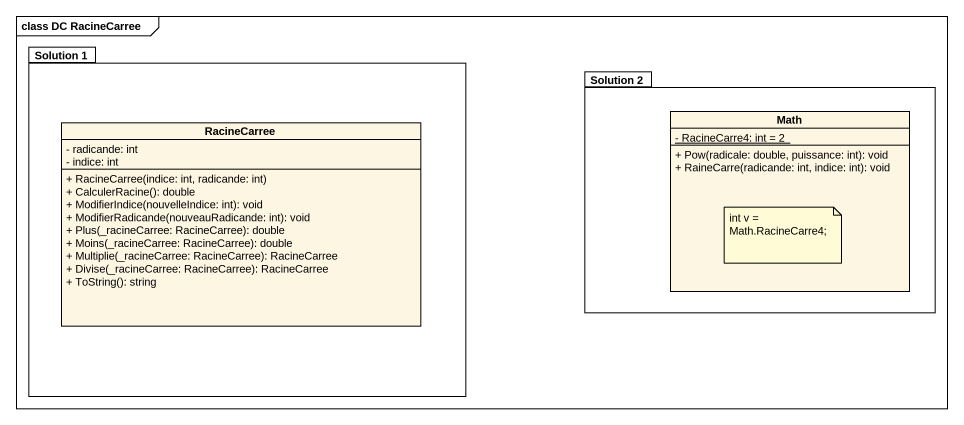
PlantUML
@startuml
mainframe class DC RacineCarree
hide circle
hide empty members
skinparam classAttributeIconSize 0
package "Solution 1" as Solution_1 {
  class RacineCarree {
    - radicande: int
    - indice: int
    + RacineCarree(indice: int, radicande: int)
    + CalculerRacine(): double
    + ModifierIndice(nouvelleIndice: int): void
    + ModifierRadicande(nouveauRadicande: int): void
    + Plus(_racineCarree: RacineCarree): double
    + Moins(_racineCarree: RacineCarree): double
    + Multiplie(_racineCarree: RacineCarree): RacineCarree
    + Divise(_racineCarree: RacineCarree): RacineCarree
    + ToString(): string
  }
}
package "Solution 2" as Solution_2 {
  class Math {
    {static} - RacineCarre4: int = 2
    + Pow(radicale: double, puissance: int): void
    + RaineCarre(radicande: int, indice: int): void
  }
}
note as N1
  int v = Math.RacineCarre4;
end note
@enduml
